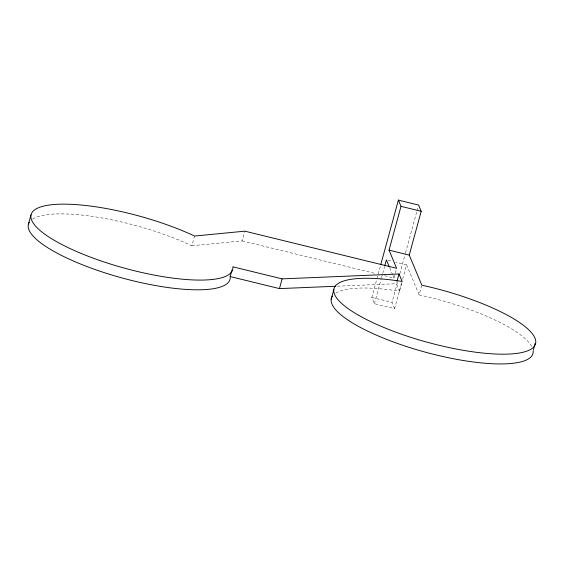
<?xml version="1.0" encoding="UTF-8"?>
<svg xmlns="http://www.w3.org/2000/svg" width="564" height="564" viewBox="0 0 564 564"><rect width="100%" height="100%" fill="white"/><g stroke="black" fill="none" stroke-linecap="round" stroke-linejoin="round"><path stroke-width="0.42" stroke-dasharray="2.82 2.11" d="M32.536 219.177A104.481 27.065 15.3 0 1 191.866 245.777L194.524 236.041M191.866 245.777L242.21 240.906L244.868 231.169M401.744 282.522L394.617 308.635L374.418 303.693L371.803 297.454L380.552 265.447M374.418 303.693L381.32 278.426M381.546 277.58L382.47 274.21M382.702 273.371L384.542 266.631M384.592 275.74L393.968 278.038L396.633 268.302M335.806 293.111A104.481 27.065 15.3 0 1 399.474 291.193L396.351 283.72L396.795 282.099M394.617 308.635L392.001 302.396L397.987 280.498M399.827 273.759L405.297 253.722M405.516 252.912L416.747 211.789M416.979 210.95L418.128 206.734M402.668 279.152L406.581 264.833L395.639 262.154M399.474 291.193L402.139 281.464M531.76 346.522A104.481 27.065 15.3 0 0 428.922 297.172L419.165 294.916L421.597 285.99M337.462 286.181L396.351 283.72M388.06 260.3L392.269 261.329M242.21 240.906L376.068 273.653M371.803 297.454L392.001 302.396M406.581 264.833L419.165 294.916M389.682 267.78L392.65 274.879M392.981 275.669L393.968 278.038"/><path stroke-width="0.85" d="M28.32 224.648L30.978 214.912M29.3 222.308A104.481 27.065 15.3 0 0 123.178 278.256A104.481 27.065 15.3 0 0 230.175 276.55L231.952 270.057M230.175 276.55L279.462 288.606L282.12 278.87L399.009 273.984L402.139 281.464A104.481 27.065 15.3 0 0 361.143 316.707A104.481 27.065 15.3 0 0 528.165 350.604A104.481 27.065 15.3 0 0 431.58 287.436L421.823 285.18L409.238 255.097L421.202 211.288L418.587 205.049L398.395 200.107L380.778 264.601M331.195 299.258L333.853 289.522M384.768 265.785L386.382 259.891L389.35 266.991M282.12 278.87L232.833 266.814A104.481 27.065 15.3 0 1 111.602 264.396A104.481 27.065 15.3 0 1 40.234 207.08A104.481 27.065 15.3 0 1 194.524 236.041L244.868 231.169L396.633 268.302L389.04 250.155L401.004 206.346L398.395 200.107M397.014 281.288L399.009 273.984M533.361 349.856L535.137 343.37M279.462 288.606L335.707 286.258M401.004 206.346L421.202 211.288M389.04 250.155L409.238 255.097M533.142 350.667A104.481 27.065 15.3 0 1 425.489 352.204A104.481 27.065 15.3 0 1 332.471 296.121"/></g></svg>
